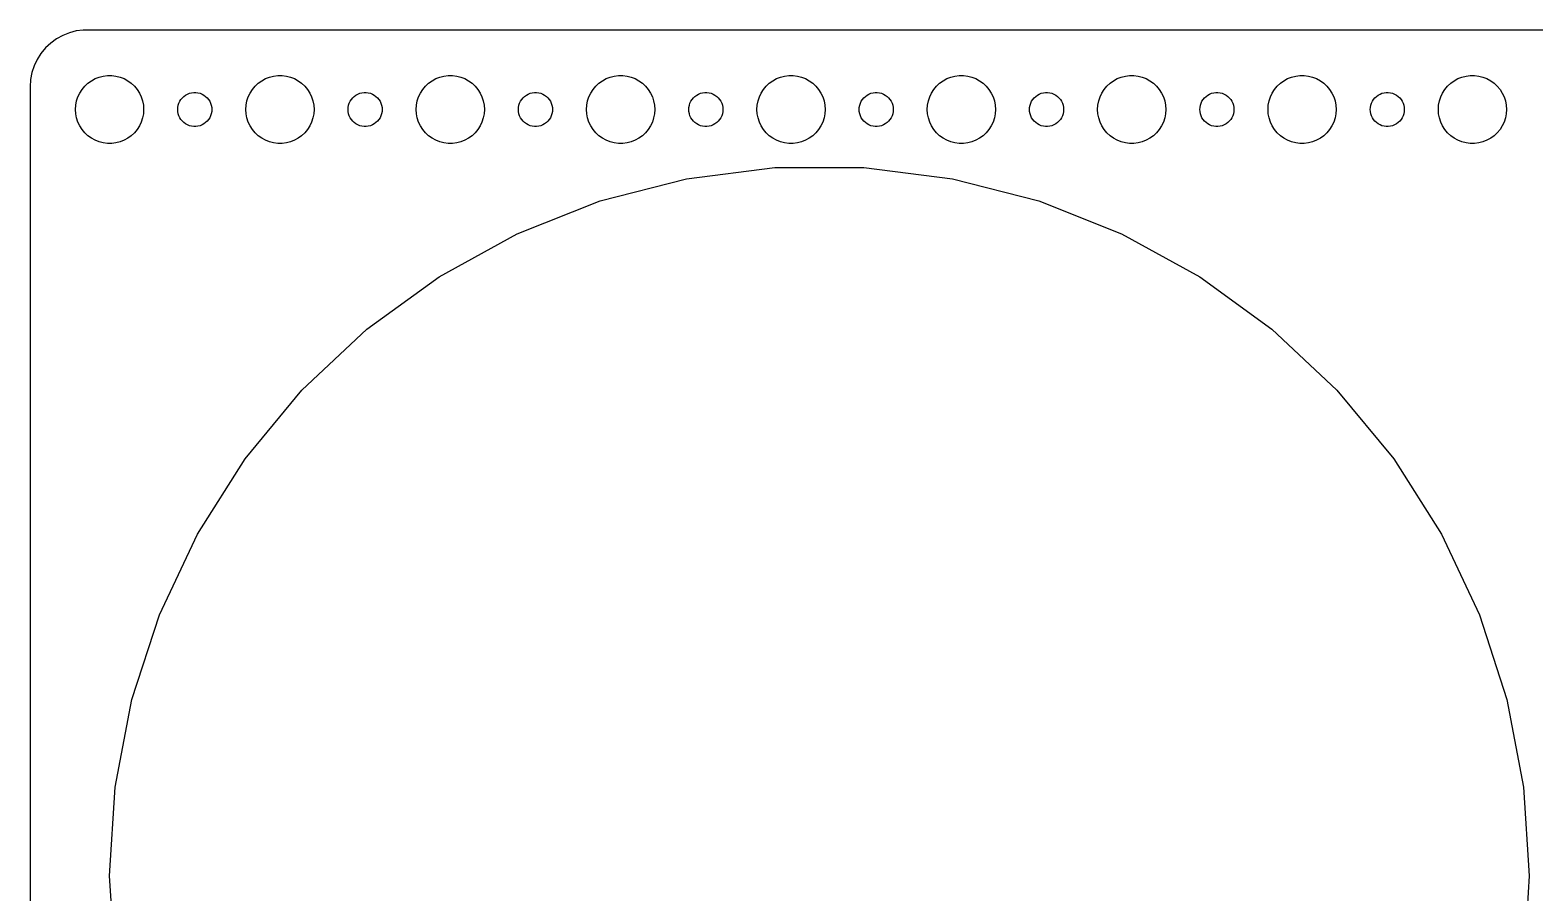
# Model space of a CAD drawing. Header units: metres. Extents: x -330 to 330, y -74 to 74.
# Drawn here: x -329.5 to -197, y -1.5 to 74.5 of the extents above; entities that cross this region are included whole.
import ezdxf

# ---------------------------------------------------------------- set-up
doc = ezdxf.new("R2010")
doc.units = ezdxf.units.M

msp = doc.modelspace()

# ---------------------------------------------------------------- linework, layer by layer
for p, q in [((-326.045, 74.2553), (-326.629, 74.0241)), ((-325.437, 74.4114), (-326.045, 74.2553)), ((-324.814, 74.4901), (-325.437, 74.4114)), ((324.814, 74.4901), (-324.814, 74.4901)), ((-328.145, 72.9227), (-328.545, 72.4389)), ((-327.687, 73.3526), (-328.145, 72.9227)), ((-327.179, 73.7216), (-327.687, 73.3526)), ((-326.629, 74.0241), (-327.179, 73.7216)), ((-328.882, 71.9088), (-329.149, 71.3406)), ((-328.545, 72.4389), (-328.882, 71.9088)), ((-329.343, 70.7434), (-329.461, 70.1267)), ((-329.149, 71.3406), (-329.343, 70.7434)), ((-323.777, 70.2145), (-323.427, 70.3532)), ((-323.427, 70.3532), (-323.062, 70.4469)), ((-323.062, 70.4469), (-322.688, 70.4941)), ((-322.688, 70.4941), (-322.312, 70.4941)), ((-322.312, 70.4941), (-321.938, 70.4469)), ((-321.938, 70.4469), (-321.573, 70.3532)), ((-321.573, 70.3532), (-321.223, 70.2145)), ((-308.777, 70.2145), (-308.427, 70.3532)), ((-308.427, 70.3532), (-308.062, 70.4469)), ((-308.062, 70.4469), (-307.688, 70.4941)), ((-307.688, 70.4941), (-307.312, 70.4941)), ((-307.312, 70.4941), (-306.938, 70.4469)), ((-306.938, 70.4469), (-306.573, 70.3532)), ((-306.573, 70.3532), (-306.223, 70.2145)), ((-293.777, 70.2145), (-293.427, 70.3532)), ((-293.427, 70.3532), (-293.062, 70.4469)), ((-293.062, 70.4469), (-292.688, 70.4941)), ((-292.688, 70.4941), (-292.312, 70.4941)), ((-292.312, 70.4941), (-291.938, 70.4469)), ((-291.938, 70.4469), (-291.573, 70.3532)), ((-291.573, 70.3532), (-291.223, 70.2145)), ((-278.777, 70.2145), (-278.427, 70.3532)), ((-278.427, 70.3532), (-278.062, 70.4469)), ((-278.062, 70.4469), (-277.688, 70.4941)), ((-277.688, 70.4941), (-277.312, 70.4941)), ((-277.312, 70.4941), (-276.938, 70.4469)), ((-276.938, 70.4469), (-276.573, 70.3532)), ((-276.573, 70.3532), (-276.223, 70.2145)), ((-263.777, 70.2145), (-263.427, 70.3532)), ((-263.427, 70.3532), (-263.062, 70.4469)), ((-263.062, 70.4469), (-262.688, 70.4941)), ((-262.688, 70.4941), (-262.312, 70.4941)), ((-262.312, 70.4941), (-261.938, 70.4469)), ((-261.938, 70.4469), (-261.573, 70.3532)), ((-261.573, 70.3532), (-261.223, 70.2145)), ((-248.777, 70.2145), (-248.427, 70.3532)), ((-248.427, 70.3532), (-248.062, 70.4469)), ((-248.062, 70.4469), (-247.688, 70.4941)), ((-247.688, 70.4941), (-247.312, 70.4941)), ((-247.312, 70.4941), (-246.938, 70.4469)), ((-246.938, 70.4469), (-246.573, 70.3532)), ((-246.573, 70.3532), (-246.223, 70.2145)), ((-233.777, 70.2145), (-233.427, 70.3532)), ((-233.427, 70.3532), (-233.062, 70.4469)), ((-233.062, 70.4469), (-232.688, 70.4941)), ((-232.688, 70.4941), (-232.312, 70.4941)), ((-232.312, 70.4941), (-231.938, 70.4469)), ((-231.938, 70.4469), (-231.573, 70.3532)), ((-231.573, 70.3532), (-231.223, 70.2145)), ((-218.777, 70.2145), (-218.427, 70.3532)), ((-218.427, 70.3532), (-218.062, 70.4469)), ((-218.062, 70.4469), (-217.688, 70.4941)), ((-217.688, 70.4941), (-217.312, 70.4941)), ((-217.312, 70.4941), (-216.938, 70.4469)), ((-216.938, 70.4469), (-216.573, 70.3532)), ((-216.573, 70.3532), (-216.223, 70.2145)), ((-203.777, 70.2145), (-203.427, 70.3532)), ((-203.427, 70.3532), (-203.062, 70.4469)), ((-203.062, 70.4469), (-202.688, 70.4941)), ((-202.688, 70.4941), (-202.312, 70.4941)), ((-202.312, 70.4941), (-201.938, 70.4469)), ((-201.938, 70.4469), (-201.573, 70.3532)), ((-201.573, 70.3532), (-201.223, 70.2145)), ((-329.461, 70.1267), (-329.5, 69.5)), ((-329.5, 69.5), (-329.5, -69.5)), ((-325.289, 68.6044), (-325.129, 68.9453)), ((-325.129, 68.9453), (-324.927, 69.2634)), ((-324.927, 69.2634), (-324.687, 69.5536)), ((-324.687, 69.5536), (-324.412, 69.8115)), ((-324.412, 69.8115), (-324.107, 70.033)), ((-324.107, 70.033), (-323.777, 70.2145)), ((-321.223, 70.2145), (-320.893, 70.033)), ((-320.893, 70.033), (-320.588, 69.8115)), ((-320.588, 69.8115), (-320.313, 69.5536)), ((-320.313, 69.5536), (-320.073, 69.2634)), ((-320.073, 69.2634), (-319.871, 68.9453)), ((-319.871, 68.9453), (-319.711, 68.6044)), ((-315.639, 68.8572), (-315.464, 68.9266)), ((-315.464, 68.9266), (-315.281, 68.9734)), ((-315.281, 68.9734), (-315.094, 68.997)), ((-315.094, 68.997), (-314.906, 68.997)), ((-314.906, 68.997), (-314.719, 68.9734)), ((-314.719, 68.9734), (-314.536, 68.9266)), ((-314.536, 68.9266), (-314.361, 68.8572)), ((-310.289, 68.6044), (-310.129, 68.9453)), ((-310.129, 68.9453), (-309.927, 69.2634)), ((-309.927, 69.2634), (-309.687, 69.5536)), ((-309.687, 69.5536), (-309.412, 69.8115)), ((-309.412, 69.8115), (-309.107, 70.033)), ((-309.107, 70.033), (-308.777, 70.2145)), ((-306.223, 70.2145), (-305.893, 70.033)), ((-305.893, 70.033), (-305.588, 69.8115)), ((-305.588, 69.8115), (-305.313, 69.5536)), ((-305.313, 69.5536), (-305.073, 69.2634)), ((-305.073, 69.2634), (-304.871, 68.9453)), ((-304.871, 68.9453), (-304.711, 68.6044)), ((-300.639, 68.8572), (-300.464, 68.9266)), ((-300.464, 68.9266), (-300.281, 68.9734)), ((-300.281, 68.9734), (-300.094, 68.997)), ((-300.094, 68.997), (-299.906, 68.997)), ((-299.906, 68.997), (-299.719, 68.9734)), ((-299.719, 68.9734), (-299.536, 68.9266)), ((-299.536, 68.9266), (-299.361, 68.8572)), ((-295.289, 68.6044), (-295.129, 68.9453)), ((-295.129, 68.9453), (-294.927, 69.2634)), ((-294.927, 69.2634), (-294.687, 69.5536)), ((-294.687, 69.5536), (-294.412, 69.8115)), ((-294.412, 69.8115), (-294.107, 70.033)), ((-294.107, 70.033), (-293.777, 70.2145)), ((-291.223, 70.2145), (-290.893, 70.033)), ((-290.893, 70.033), (-290.588, 69.8115)), ((-290.588, 69.8115), (-290.313, 69.5536)), ((-290.313, 69.5536), (-290.073, 69.2634)), ((-290.073, 69.2634), (-289.871, 68.9453)), ((-289.871, 68.9453), (-289.711, 68.6044)), ((-285.639, 68.8572), (-285.464, 68.9266)), ((-285.464, 68.9266), (-285.281, 68.9734)), ((-285.281, 68.9734), (-285.094, 68.997)), ((-285.094, 68.997), (-284.906, 68.997)), ((-284.906, 68.997), (-284.719, 68.9734)), ((-284.719, 68.9734), (-284.536, 68.9266)), ((-284.536, 68.9266), (-284.361, 68.8572)), ((-280.289, 68.6044), (-280.129, 68.9453)), ((-280.129, 68.9453), (-279.927, 69.2634)), ((-279.927, 69.2634), (-279.687, 69.5536)), ((-279.687, 69.5536), (-279.412, 69.8115)), ((-279.412, 69.8115), (-279.107, 70.033)), ((-279.107, 70.033), (-278.777, 70.2145)), ((-276.223, 70.2145), (-275.893, 70.033)), ((-275.893, 70.033), (-275.588, 69.8115)), ((-275.588, 69.8115), (-275.313, 69.5536)), ((-275.313, 69.5536), (-275.073, 69.2634)), ((-275.073, 69.2634), (-274.871, 68.9453)), ((-274.871, 68.9453), (-274.711, 68.6044)), ((-270.639, 68.8572), (-270.464, 68.9266)), ((-270.464, 68.9266), (-270.281, 68.9734)), ((-270.281, 68.9734), (-270.094, 68.997)), ((-270.094, 68.997), (-269.906, 68.997)), ((-269.906, 68.997), (-269.719, 68.9734)), ((-269.719, 68.9734), (-269.536, 68.9266)), ((-269.536, 68.9266), (-269.361, 68.8572)), ((-265.289, 68.6044), (-265.129, 68.9453)), ((-265.129, 68.9453), (-264.927, 69.2634)), ((-264.927, 69.2634), (-264.687, 69.5536)), ((-264.687, 69.5536), (-264.412, 69.8115)), ((-264.412, 69.8115), (-264.107, 70.033)), ((-264.107, 70.033), (-263.777, 70.2145)), ((-261.223, 70.2145), (-260.893, 70.033)), ((-260.893, 70.033), (-260.588, 69.8115)), ((-260.588, 69.8115), (-260.313, 69.5536)), ((-260.313, 69.5536), (-260.073, 69.2634)), ((-260.073, 69.2634), (-259.871, 68.9453)), ((-259.871, 68.9453), (-259.711, 68.6044)), ((-255.639, 68.8572), (-255.464, 68.9266)), ((-255.464, 68.9266), (-255.281, 68.9734)), ((-255.281, 68.9734), (-255.094, 68.997)), ((-255.094, 68.997), (-254.906, 68.997)), ((-254.906, 68.997), (-254.719, 68.9734)), ((-254.719, 68.9734), (-254.536, 68.9266)), ((-254.536, 68.9266), (-254.361, 68.8572)), ((-250.289, 68.6044), (-250.129, 68.9453)), ((-250.129, 68.9453), (-249.927, 69.2634)), ((-249.927, 69.2634), (-249.687, 69.5536)), ((-249.687, 69.5536), (-249.412, 69.8115)), ((-249.412, 69.8115), (-249.107, 70.033)), ((-249.107, 70.033), (-248.777, 70.2145)), ((-246.223, 70.2145), (-245.893, 70.033)), ((-245.893, 70.033), (-245.588, 69.8115)), ((-245.588, 69.8115), (-245.313, 69.5536)), ((-245.313, 69.5536), (-245.073, 69.2634)), ((-245.073, 69.2634), (-244.871, 68.9453)), ((-244.871, 68.9453), (-244.711, 68.6044)), ((-240.639, 68.8572), (-240.464, 68.9266)), ((-240.464, 68.9266), (-240.281, 68.9734)), ((-240.281, 68.9734), (-240.094, 68.997)), ((-240.094, 68.997), (-239.906, 68.997)), ((-239.906, 68.997), (-239.719, 68.9734)), ((-239.719, 68.9734), (-239.536, 68.9266)), ((-239.536, 68.9266), (-239.361, 68.8572)), ((-235.289, 68.6044), (-235.129, 68.9453)), ((-235.129, 68.9453), (-234.927, 69.2634)), ((-234.927, 69.2634), (-234.687, 69.5536)), ((-234.687, 69.5536), (-234.412, 69.8115)), ((-234.412, 69.8115), (-234.107, 70.033)), ((-234.107, 70.033), (-233.777, 70.2145)), ((-231.223, 70.2145), (-230.893, 70.033)), ((-230.893, 70.033), (-230.588, 69.8115)), ((-230.588, 69.8115), (-230.313, 69.5536)), ((-230.313, 69.5536), (-230.073, 69.2634)), ((-230.073, 69.2634), (-229.871, 68.9453)), ((-229.871, 68.9453), (-229.711, 68.6044)), ((-225.639, 68.8572), (-225.464, 68.9266)), ((-225.464, 68.9266), (-225.281, 68.9734)), ((-225.281, 68.9734), (-225.094, 68.997)), ((-225.094, 68.997), (-224.906, 68.997)), ((-224.906, 68.997), (-224.719, 68.9734)), ((-224.719, 68.9734), (-224.536, 68.9266)), ((-224.536, 68.9266), (-224.361, 68.8572)), ((-220.289, 68.6044), (-220.129, 68.9453)), ((-220.129, 68.9453), (-219.927, 69.2634)), ((-219.927, 69.2634), (-219.687, 69.5536)), ((-219.687, 69.5536), (-219.412, 69.8115)), ((-219.412, 69.8115), (-219.107, 70.033)), ((-219.107, 70.033), (-218.777, 70.2145)), ((-216.223, 70.2145), (-215.893, 70.033)), ((-215.893, 70.033), (-215.588, 69.8115)), ((-215.588, 69.8115), (-215.313, 69.5536)), ((-215.313, 69.5536), (-215.073, 69.2634)), ((-215.073, 69.2634), (-214.871, 68.9453)), ((-214.871, 68.9453), (-214.711, 68.6044)), ((-210.639, 68.8572), (-210.464, 68.9266)), ((-210.464, 68.9266), (-210.281, 68.9734)), ((-210.281, 68.9734), (-210.094, 68.997)), ((-210.094, 68.997), (-209.906, 68.997)), ((-209.906, 68.997), (-209.719, 68.9734)), ((-209.719, 68.9734), (-209.536, 68.9266)), ((-209.536, 68.9266), (-209.361, 68.8572)), ((-205.289, 68.6044), (-205.129, 68.9453)), ((-205.129, 68.9453), (-204.927, 69.2634)), ((-204.927, 69.2634), (-204.687, 69.5536)), ((-204.687, 69.5536), (-204.412, 69.8115)), ((-204.412, 69.8115), (-204.107, 70.033)), ((-204.107, 70.033), (-203.777, 70.2145)), ((-201.223, 70.2145), (-200.893, 70.033)), ((-200.893, 70.033), (-200.588, 69.8115)), ((-200.588, 69.8115), (-200.313, 69.5536)), ((-200.313, 69.5536), (-200.073, 69.2634)), ((-200.073, 69.2634), (-199.871, 68.9453)), ((-199.871, 68.9453), (-199.711, 68.6044)), ((-325.5, 67.5), (-325.476, 67.876)), ((-325.476, 67.876), (-325.406, 68.2461)), ((-325.406, 68.2461), (-325.289, 68.6044)), ((-319.711, 68.6044), (-319.594, 68.2461)), ((-319.594, 68.2461), (-319.524, 67.876)), ((-319.524, 67.876), (-319.5, 67.5)), ((-316.5, 67.5), (-316.488, 67.688)), ((-316.488, 67.688), (-316.453, 67.873)), ((-316.453, 67.873), (-316.395, 68.0522)), ((-316.395, 68.0522), (-316.314, 68.2226)), ((-316.314, 68.2226), (-316.214, 68.3817)), ((-316.214, 68.3817), (-316.093, 68.5268)), ((-316.093, 68.5268), (-315.956, 68.6558)), ((-315.956, 68.6558), (-315.804, 68.7665)), ((-315.804, 68.7665), (-315.639, 68.8572)), ((-314.361, 68.8572), (-314.196, 68.7665)), ((-314.196, 68.7665), (-314.044, 68.6558)), ((-314.044, 68.6558), (-313.907, 68.5268)), ((-313.907, 68.5268), (-313.786, 68.3817)), ((-313.786, 68.3817), (-313.686, 68.2226)), ((-313.686, 68.2226), (-313.605, 68.0522)), ((-313.605, 68.0522), (-313.547, 67.873)), ((-313.547, 67.873), (-313.512, 67.688)), ((-313.512, 67.688), (-313.5, 67.5)), ((-310.5, 67.5), (-310.476, 67.876)), ((-310.476, 67.876), (-310.406, 68.2461)), ((-310.406, 68.2461), (-310.289, 68.6044)), ((-304.711, 68.6044), (-304.594, 68.2461)), ((-304.594, 68.2461), (-304.524, 67.876)), ((-304.524, 67.876), (-304.5, 67.5)), ((-301.5, 67.5), (-301.488, 67.688)), ((-301.488, 67.688), (-301.453, 67.873)), ((-301.453, 67.873), (-301.395, 68.0522)), ((-301.395, 68.0522), (-301.314, 68.2226)), ((-301.314, 68.2226), (-301.214, 68.3817)), ((-301.214, 68.3817), (-301.093, 68.5268)), ((-301.093, 68.5268), (-300.956, 68.6558)), ((-300.956, 68.6558), (-300.804, 68.7665)), ((-300.804, 68.7665), (-300.639, 68.8572)), ((-299.361, 68.8572), (-299.196, 68.7665)), ((-299.196, 68.7665), (-299.044, 68.6558)), ((-299.044, 68.6558), (-298.907, 68.5268)), ((-298.907, 68.5268), (-298.786, 68.3817)), ((-298.786, 68.3817), (-298.686, 68.2226)), ((-298.686, 68.2226), (-298.605, 68.0522)), ((-298.605, 68.0522), (-298.547, 67.873)), ((-298.547, 67.873), (-298.512, 67.688)), ((-298.512, 67.688), (-298.5, 67.5)), ((-295.5, 67.5), (-295.476, 67.876)), ((-295.476, 67.876), (-295.406, 68.2461)), ((-295.406, 68.2461), (-295.289, 68.6044)), ((-289.711, 68.6044), (-289.594, 68.2461)), ((-289.594, 68.2461), (-289.524, 67.876)), ((-289.524, 67.876), (-289.5, 67.5)), ((-286.5, 67.5), (-286.488, 67.688)), ((-286.488, 67.688), (-286.453, 67.873)), ((-286.453, 67.873), (-286.395, 68.0522)), ((-286.395, 68.0522), (-286.314, 68.2226)), ((-286.314, 68.2226), (-286.214, 68.3817)), ((-286.214, 68.3817), (-286.093, 68.5268)), ((-286.093, 68.5268), (-285.956, 68.6558)), ((-285.956, 68.6558), (-285.804, 68.7665)), ((-285.804, 68.7665), (-285.639, 68.8572)), ((-284.361, 68.8572), (-284.196, 68.7665)), ((-284.196, 68.7665), (-284.044, 68.6558)), ((-284.044, 68.6558), (-283.907, 68.5268)), ((-283.907, 68.5268), (-283.786, 68.3817)), ((-283.786, 68.3817), (-283.686, 68.2226)), ((-283.686, 68.2226), (-283.605, 68.0522)), ((-283.605, 68.0522), (-283.547, 67.873)), ((-283.547, 67.873), (-283.512, 67.688)), ((-283.512, 67.688), (-283.5, 67.5)), ((-280.5, 67.5), (-280.476, 67.876)), ((-280.476, 67.876), (-280.406, 68.2461)), ((-280.406, 68.2461), (-280.289, 68.6044)), ((-274.711, 68.6044), (-274.594, 68.2461)), ((-274.594, 68.2461), (-274.524, 67.876)), ((-274.524, 67.876), (-274.5, 67.5)), ((-271.5, 67.5), (-271.488, 67.688)), ((-271.488, 67.688), (-271.453, 67.873)), ((-271.453, 67.873), (-271.395, 68.0522)), ((-271.395, 68.0522), (-271.314, 68.2226)), ((-271.314, 68.2226), (-271.214, 68.3817)), ((-271.214, 68.3817), (-271.093, 68.5268)), ((-271.093, 68.5268), (-270.956, 68.6558)), ((-270.956, 68.6558), (-270.804, 68.7665)), ((-270.804, 68.7665), (-270.639, 68.8572)), ((-269.361, 68.8572), (-269.196, 68.7665)), ((-269.196, 68.7665), (-269.044, 68.6558)), ((-269.044, 68.6558), (-268.907, 68.5268)), ((-268.907, 68.5268), (-268.786, 68.3817)), ((-268.786, 68.3817), (-268.686, 68.2226)), ((-268.686, 68.2226), (-268.605, 68.0522)), ((-268.605, 68.0522), (-268.547, 67.873)), ((-268.547, 67.873), (-268.512, 67.688)), ((-268.512, 67.688), (-268.5, 67.5)), ((-265.5, 67.5), (-265.476, 67.876)), ((-265.476, 67.876), (-265.406, 68.2461)), ((-265.406, 68.2461), (-265.289, 68.6044)), ((-259.711, 68.6044), (-259.594, 68.2461)), ((-259.594, 68.2461), (-259.524, 67.876)), ((-259.524, 67.876), (-259.5, 67.5)), ((-256.5, 67.5), (-256.488, 67.688)), ((-256.488, 67.688), (-256.453, 67.873)), ((-256.453, 67.873), (-256.395, 68.0522)), ((-256.395, 68.0522), (-256.314, 68.2226)), ((-256.314, 68.2226), (-256.214, 68.3817)), ((-256.214, 68.3817), (-256.093, 68.5268)), ((-256.093, 68.5268), (-255.956, 68.6558)), ((-255.956, 68.6558), (-255.804, 68.7665)), ((-255.804, 68.7665), (-255.639, 68.8572)), ((-254.361, 68.8572), (-254.196, 68.7665)), ((-254.196, 68.7665), (-254.044, 68.6558)), ((-254.044, 68.6558), (-253.907, 68.5268)), ((-253.907, 68.5268), (-253.786, 68.3817)), ((-253.786, 68.3817), (-253.686, 68.2226)), ((-253.686, 68.2226), (-253.605, 68.0522)), ((-253.605, 68.0522), (-253.547, 67.873)), ((-253.547, 67.873), (-253.512, 67.688)), ((-253.512, 67.688), (-253.5, 67.5)), ((-250.5, 67.5), (-250.476, 67.876)), ((-250.476, 67.876), (-250.406, 68.2461)), ((-250.406, 68.2461), (-250.289, 68.6044)), ((-244.711, 68.6044), (-244.594, 68.2461)), ((-244.594, 68.2461), (-244.524, 67.876)), ((-244.524, 67.876), (-244.5, 67.5)), ((-241.5, 67.5), (-241.488, 67.688)), ((-241.488, 67.688), (-241.453, 67.873)), ((-241.453, 67.873), (-241.395, 68.0522)), ((-241.395, 68.0522), (-241.314, 68.2226)), ((-241.314, 68.2226), (-241.214, 68.3817)), ((-241.214, 68.3817), (-241.093, 68.5268)), ((-241.093, 68.5268), (-240.956, 68.6558)), ((-240.956, 68.6558), (-240.804, 68.7665)), ((-240.804, 68.7665), (-240.639, 68.8572)), ((-239.361, 68.8572), (-239.196, 68.7665)), ((-239.196, 68.7665), (-239.044, 68.6558)), ((-239.044, 68.6558), (-238.907, 68.5268)), ((-238.907, 68.5268), (-238.786, 68.3817)), ((-238.786, 68.3817), (-238.686, 68.2226)), ((-238.686, 68.2226), (-238.605, 68.0522)), ((-238.605, 68.0522), (-238.547, 67.873)), ((-238.547, 67.873), (-238.512, 67.688)), ((-238.512, 67.688), (-238.5, 67.5)), ((-235.5, 67.5), (-235.476, 67.876)), ((-235.476, 67.876), (-235.406, 68.2461)), ((-235.406, 68.2461), (-235.289, 68.6044)), ((-229.711, 68.6044), (-229.594, 68.2461)), ((-229.594, 68.2461), (-229.524, 67.876)), ((-229.524, 67.876), (-229.5, 67.5)), ((-226.5, 67.5), (-226.488, 67.688)), ((-226.488, 67.688), (-226.453, 67.873)), ((-226.453, 67.873), (-226.395, 68.0522)), ((-226.395, 68.0522), (-226.314, 68.2226)), ((-226.314, 68.2226), (-226.214, 68.3817)), ((-226.214, 68.3817), (-226.093, 68.5268)), ((-226.093, 68.5268), (-225.956, 68.6558)), ((-225.956, 68.6558), (-225.804, 68.7665)), ((-225.804, 68.7665), (-225.639, 68.8572)), ((-224.361, 68.8572), (-224.196, 68.7665)), ((-224.196, 68.7665), (-224.044, 68.6558)), ((-224.044, 68.6558), (-223.907, 68.5268)), ((-223.907, 68.5268), (-223.786, 68.3817)), ((-223.786, 68.3817), (-223.686, 68.2226)), ((-223.686, 68.2226), (-223.605, 68.0522)), ((-223.605, 68.0522), (-223.547, 67.873)), ((-223.547, 67.873), (-223.512, 67.688)), ((-223.512, 67.688), (-223.5, 67.5)), ((-220.5, 67.5), (-220.476, 67.876)), ((-220.476, 67.876), (-220.406, 68.2461)), ((-220.406, 68.2461), (-220.289, 68.6044)), ((-214.711, 68.6044), (-214.594, 68.2461)), ((-214.594, 68.2461), (-214.524, 67.876)), ((-214.524, 67.876), (-214.5, 67.5)), ((-211.5, 67.5), (-211.488, 67.688)), ((-211.488, 67.688), (-211.453, 67.873)), ((-211.453, 67.873), (-211.395, 68.0522)), ((-211.395, 68.0522), (-211.314, 68.2226)), ((-211.314, 68.2226), (-211.214, 68.3817)), ((-211.214, 68.3817), (-211.093, 68.5268)), ((-211.093, 68.5268), (-210.956, 68.6558)), ((-210.956, 68.6558), (-210.804, 68.7665)), ((-210.804, 68.7665), (-210.639, 68.8572)), ((-209.361, 68.8572), (-209.196, 68.7665)), ((-209.196, 68.7665), (-209.044, 68.6558)), ((-209.044, 68.6558), (-208.907, 68.5268)), ((-208.907, 68.5268), (-208.786, 68.3817)), ((-208.786, 68.3817), (-208.686, 68.2226)), ((-208.686, 68.2226), (-208.605, 68.0522)), ((-208.605, 68.0522), (-208.547, 67.873)), ((-208.547, 67.873), (-208.512, 67.688)), ((-208.512, 67.688), (-208.5, 67.5)), ((-205.5, 67.5), (-205.476, 67.876)), ((-205.476, 67.876), (-205.406, 68.2461)), ((-205.406, 68.2461), (-205.289, 68.6044)), ((-199.711, 68.6044), (-199.594, 68.2461)), ((-199.594, 68.2461), (-199.524, 67.876)), ((-199.524, 67.876), (-199.5, 67.5)), ((-325.476, 67.124), (-325.5, 67.5)), ((-325.406, 66.7539), (-325.476, 67.124)), ((-325.289, 66.3956), (-325.406, 66.7539)), ((-325.129, 66.0547), (-325.289, 66.3956)), ((-319.711, 66.3956), (-319.871, 66.0547)), ((-319.594, 66.7539), (-319.711, 66.3956)), ((-319.524, 67.124), (-319.594, 66.7539)), ((-319.5, 67.5), (-319.524, 67.124)), ((-316.488, 67.312), (-316.5, 67.5)), ((-316.453, 67.127), (-316.488, 67.312)), ((-316.395, 66.9478), (-316.453, 67.127)), ((-316.314, 66.7774), (-316.395, 66.9478)), ((-316.214, 66.6183), (-316.314, 66.7774)), ((-316.093, 66.4732), (-316.214, 66.6183)), ((-315.956, 66.3442), (-316.093, 66.4732)), ((-315.804, 66.2335), (-315.956, 66.3442)), ((-314.044, 66.3442), (-314.196, 66.2335)), ((-313.907, 66.4732), (-314.044, 66.3442)), ((-313.786, 66.6183), (-313.907, 66.4732)), ((-313.686, 66.7774), (-313.786, 66.6183)), ((-313.605, 66.9478), (-313.686, 66.7774)), ((-313.547, 67.127), (-313.605, 66.9478)), ((-313.512, 67.312), (-313.547, 67.127)), ((-313.5, 67.5), (-313.512, 67.312)), ((-310.476, 67.124), (-310.5, 67.5)), ((-310.406, 66.7539), (-310.476, 67.124)), ((-310.289, 66.3956), (-310.406, 66.7539)), ((-310.129, 66.0547), (-310.289, 66.3956)), ((-304.711, 66.3956), (-304.871, 66.0547)), ((-304.594, 66.7539), (-304.711, 66.3956)), ((-304.524, 67.124), (-304.594, 66.7539)), ((-304.5, 67.5), (-304.524, 67.124)), ((-301.488, 67.312), (-301.5, 67.5)), ((-301.453, 67.127), (-301.488, 67.312)), ((-301.395, 66.9478), (-301.453, 67.127)), ((-301.314, 66.7774), (-301.395, 66.9478)), ((-301.214, 66.6183), (-301.314, 66.7774)), ((-301.093, 66.4732), (-301.214, 66.6183)), ((-300.956, 66.3442), (-301.093, 66.4732)), ((-300.804, 66.2335), (-300.956, 66.3442)), ((-299.044, 66.3442), (-299.196, 66.2335)), ((-298.907, 66.4732), (-299.044, 66.3442)), ((-298.786, 66.6183), (-298.907, 66.4732)), ((-298.686, 66.7774), (-298.786, 66.6183)), ((-298.605, 66.9478), (-298.686, 66.7774)), ((-298.547, 67.127), (-298.605, 66.9478)), ((-298.512, 67.312), (-298.547, 67.127)), ((-298.5, 67.5), (-298.512, 67.312)), ((-295.476, 67.124), (-295.5, 67.5)), ((-295.406, 66.7539), (-295.476, 67.124)), ((-295.289, 66.3956), (-295.406, 66.7539)), ((-295.129, 66.0547), (-295.289, 66.3956)), ((-289.711, 66.3956), (-289.871, 66.0547)), ((-289.594, 66.7539), (-289.711, 66.3956)), ((-289.524, 67.124), (-289.594, 66.7539)), ((-289.5, 67.5), (-289.524, 67.124)), ((-286.488, 67.312), (-286.5, 67.5)), ((-286.453, 67.127), (-286.488, 67.312)), ((-286.395, 66.9478), (-286.453, 67.127)), ((-286.314, 66.7774), (-286.395, 66.9478)), ((-286.214, 66.6183), (-286.314, 66.7774)), ((-286.093, 66.4732), (-286.214, 66.6183)), ((-285.956, 66.3442), (-286.093, 66.4732)), ((-285.804, 66.2335), (-285.956, 66.3442)), ((-284.044, 66.3442), (-284.196, 66.2335)), ((-283.907, 66.4732), (-284.044, 66.3442)), ((-283.786, 66.6183), (-283.907, 66.4732)), ((-283.686, 66.7774), (-283.786, 66.6183)), ((-283.605, 66.9478), (-283.686, 66.7774)), ((-283.547, 67.127), (-283.605, 66.9478)), ((-283.512, 67.312), (-283.547, 67.127)), ((-283.5, 67.5), (-283.512, 67.312)), ((-280.476, 67.124), (-280.5, 67.5)), ((-280.406, 66.7539), (-280.476, 67.124)), ((-280.289, 66.3956), (-280.406, 66.7539)), ((-280.129, 66.0547), (-280.289, 66.3956)), ((-274.711, 66.3956), (-274.871, 66.0547)), ((-274.594, 66.7539), (-274.711, 66.3956)), ((-274.524, 67.124), (-274.594, 66.7539)), ((-274.5, 67.5), (-274.524, 67.124)), ((-271.488, 67.312), (-271.5, 67.5)), ((-271.453, 67.127), (-271.488, 67.312)), ((-271.395, 66.9478), (-271.453, 67.127)), ((-271.314, 66.7774), (-271.395, 66.9478)), ((-271.214, 66.6183), (-271.314, 66.7774)), ((-271.093, 66.4732), (-271.214, 66.6183)), ((-270.956, 66.3442), (-271.093, 66.4732)), ((-270.804, 66.2335), (-270.956, 66.3442)), ((-269.044, 66.3442), (-269.196, 66.2335)), ((-268.907, 66.4732), (-269.044, 66.3442)), ((-268.786, 66.6183), (-268.907, 66.4732)), ((-268.686, 66.7774), (-268.786, 66.6183)), ((-268.605, 66.9478), (-268.686, 66.7774)), ((-268.547, 67.127), (-268.605, 66.9478)), ((-268.512, 67.312), (-268.547, 67.127)), ((-268.5, 67.5), (-268.512, 67.312)), ((-265.476, 67.124), (-265.5, 67.5)), ((-265.406, 66.7539), (-265.476, 67.124)), ((-265.289, 66.3956), (-265.406, 66.7539)), ((-265.129, 66.0547), (-265.289, 66.3956)), ((-259.711, 66.3956), (-259.871, 66.0547)), ((-259.594, 66.7539), (-259.711, 66.3956)), ((-259.524, 67.124), (-259.594, 66.7539)), ((-259.5, 67.5), (-259.524, 67.124)), ((-256.488, 67.312), (-256.5, 67.5)), ((-256.453, 67.127), (-256.488, 67.312)), ((-256.395, 66.9478), (-256.453, 67.127)), ((-256.314, 66.7774), (-256.395, 66.9478)), ((-256.214, 66.6183), (-256.314, 66.7774)), ((-256.093, 66.4732), (-256.214, 66.6183)), ((-255.956, 66.3442), (-256.093, 66.4732)), ((-255.804, 66.2335), (-255.956, 66.3442)), ((-254.044, 66.3442), (-254.196, 66.2335)), ((-253.907, 66.4732), (-254.044, 66.3442)), ((-253.786, 66.6183), (-253.907, 66.4732)), ((-253.686, 66.7774), (-253.786, 66.6183)), ((-253.605, 66.9478), (-253.686, 66.7774)), ((-253.547, 67.127), (-253.605, 66.9478)), ((-253.512, 67.312), (-253.547, 67.127)), ((-253.5, 67.5), (-253.512, 67.312)), ((-250.476, 67.124), (-250.5, 67.5)), ((-250.406, 66.7539), (-250.476, 67.124)), ((-250.289, 66.3956), (-250.406, 66.7539)), ((-250.129, 66.0547), (-250.289, 66.3956)), ((-244.711, 66.3956), (-244.871, 66.0547)), ((-244.594, 66.7539), (-244.711, 66.3956)), ((-244.524, 67.124), (-244.594, 66.7539)), ((-244.5, 67.5), (-244.524, 67.124)), ((-241.488, 67.312), (-241.5, 67.5)), ((-241.453, 67.127), (-241.488, 67.312)), ((-241.395, 66.9478), (-241.453, 67.127)), ((-241.314, 66.7774), (-241.395, 66.9478)), ((-241.214, 66.6183), (-241.314, 66.7774)), ((-241.093, 66.4732), (-241.214, 66.6183)), ((-240.956, 66.3442), (-241.093, 66.4732)), ((-240.804, 66.2335), (-240.956, 66.3442)), ((-239.044, 66.3442), (-239.196, 66.2335)), ((-238.907, 66.4732), (-239.044, 66.3442)), ((-238.786, 66.6183), (-238.907, 66.4732)), ((-238.686, 66.7774), (-238.786, 66.6183)), ((-238.605, 66.9478), (-238.686, 66.7774)), ((-238.547, 67.127), (-238.605, 66.9478)), ((-238.512, 67.312), (-238.547, 67.127)), ((-238.5, 67.5), (-238.512, 67.312)), ((-235.476, 67.124), (-235.5, 67.5)), ((-235.406, 66.7539), (-235.476, 67.124)), ((-235.289, 66.3956), (-235.406, 66.7539)), ((-235.129, 66.0547), (-235.289, 66.3956)), ((-229.711, 66.3956), (-229.871, 66.0547)), ((-229.594, 66.7539), (-229.711, 66.3956)), ((-229.524, 67.124), (-229.594, 66.7539)), ((-229.5, 67.5), (-229.524, 67.124)), ((-226.488, 67.312), (-226.5, 67.5)), ((-226.453, 67.127), (-226.488, 67.312)), ((-226.395, 66.9478), (-226.453, 67.127)), ((-226.314, 66.7774), (-226.395, 66.9478)), ((-226.214, 66.6183), (-226.314, 66.7774)), ((-226.093, 66.4732), (-226.214, 66.6183)), ((-225.956, 66.3442), (-226.093, 66.4732)), ((-225.804, 66.2335), (-225.956, 66.3442)), ((-224.044, 66.3442), (-224.196, 66.2335)), ((-223.907, 66.4732), (-224.044, 66.3442)), ((-223.786, 66.6183), (-223.907, 66.4732)), ((-223.686, 66.7774), (-223.786, 66.6183)), ((-223.605, 66.9478), (-223.686, 66.7774)), ((-223.547, 67.127), (-223.605, 66.9478)), ((-223.512, 67.312), (-223.547, 67.127)), ((-223.5, 67.5), (-223.512, 67.312)), ((-220.476, 67.124), (-220.5, 67.5)), ((-220.406, 66.7539), (-220.476, 67.124)), ((-220.289, 66.3956), (-220.406, 66.7539)), ((-220.129, 66.0547), (-220.289, 66.3956)), ((-214.711, 66.3956), (-214.871, 66.0547)), ((-214.594, 66.7539), (-214.711, 66.3956)), ((-214.524, 67.124), (-214.594, 66.7539)), ((-214.5, 67.5), (-214.524, 67.124)), ((-211.488, 67.312), (-211.5, 67.5)), ((-211.453, 67.127), (-211.488, 67.312)), ((-211.395, 66.9478), (-211.453, 67.127)), ((-211.314, 66.7774), (-211.395, 66.9478)), ((-211.214, 66.6183), (-211.314, 66.7774)), ((-211.093, 66.4732), (-211.214, 66.6183)), ((-210.956, 66.3442), (-211.093, 66.4732)), ((-210.804, 66.2335), (-210.956, 66.3442)), ((-209.044, 66.3442), (-209.196, 66.2335)), ((-208.907, 66.4732), (-209.044, 66.3442)), ((-208.786, 66.6183), (-208.907, 66.4732)), ((-208.686, 66.7774), (-208.786, 66.6183)), ((-208.605, 66.9478), (-208.686, 66.7774)), ((-208.547, 67.127), (-208.605, 66.9478)), ((-208.512, 67.312), (-208.547, 67.127)), ((-208.5, 67.5), (-208.512, 67.312)), ((-205.476, 67.124), (-205.5, 67.5)), ((-205.406, 66.7539), (-205.476, 67.124)), ((-205.289, 66.3956), (-205.406, 66.7539)), ((-205.129, 66.0547), (-205.289, 66.3956)), ((-199.711, 66.3956), (-199.871, 66.0547)), ((-199.594, 66.7539), (-199.711, 66.3956)), ((-199.524, 67.124), (-199.594, 66.7539)), ((-199.5, 67.5), (-199.524, 67.124)), ((-324.927, 65.7366), (-325.129, 66.0547)), ((-324.687, 65.4464), (-324.927, 65.7366)), ((-324.412, 65.1885), (-324.687, 65.4464)), ((-324.107, 64.967), (-324.412, 65.1885)), ((-323.777, 64.7855), (-324.107, 64.967)), ((-320.893, 64.967), (-321.223, 64.7855)), ((-320.588, 65.1885), (-320.893, 64.967)), ((-320.313, 65.4464), (-320.588, 65.1885)), ((-320.073, 65.7366), (-320.313, 65.4464)), ((-319.871, 66.0547), (-320.073, 65.7366)), ((-315.639, 66.1428), (-315.804, 66.2335)), ((-315.464, 66.0734), (-315.639, 66.1428)), ((-315.281, 66.0266), (-315.464, 66.0734)), ((-315.094, 66.003), (-315.281, 66.0266)), ((-314.906, 66.003), (-315.094, 66.003)), ((-314.719, 66.0266), (-314.906, 66.003)), ((-314.536, 66.0734), (-314.719, 66.0266)), ((-314.361, 66.1428), (-314.536, 66.0734)), ((-314.196, 66.2335), (-314.361, 66.1428)), ((-309.927, 65.7366), (-310.129, 66.0547)), ((-309.687, 65.4464), (-309.927, 65.7366)), ((-309.412, 65.1885), (-309.687, 65.4464)), ((-309.107, 64.967), (-309.412, 65.1885)), ((-308.777, 64.7855), (-309.107, 64.967)), ((-305.893, 64.967), (-306.223, 64.7855)), ((-305.588, 65.1885), (-305.893, 64.967)), ((-305.313, 65.4464), (-305.588, 65.1885)), ((-305.073, 65.7366), (-305.313, 65.4464)), ((-304.871, 66.0547), (-305.073, 65.7366)), ((-300.639, 66.1428), (-300.804, 66.2335)), ((-300.464, 66.0734), (-300.639, 66.1428)), ((-300.281, 66.0266), (-300.464, 66.0734)), ((-300.094, 66.003), (-300.281, 66.0266)), ((-299.906, 66.003), (-300.094, 66.003)), ((-299.719, 66.0266), (-299.906, 66.003)), ((-299.536, 66.0734), (-299.719, 66.0266)), ((-299.361, 66.1428), (-299.536, 66.0734)), ((-299.196, 66.2335), (-299.361, 66.1428)), ((-294.927, 65.7366), (-295.129, 66.0547)), ((-294.687, 65.4464), (-294.927, 65.7366)), ((-294.412, 65.1885), (-294.687, 65.4464)), ((-294.107, 64.967), (-294.412, 65.1885)), ((-293.777, 64.7855), (-294.107, 64.967)), ((-290.893, 64.967), (-291.223, 64.7855)), ((-290.588, 65.1885), (-290.893, 64.967)), ((-290.313, 65.4464), (-290.588, 65.1885)), ((-290.073, 65.7366), (-290.313, 65.4464)), ((-289.871, 66.0547), (-290.073, 65.7366)), ((-285.639, 66.1428), (-285.804, 66.2335)), ((-285.464, 66.0734), (-285.639, 66.1428)), ((-285.281, 66.0266), (-285.464, 66.0734)), ((-285.094, 66.003), (-285.281, 66.0266)), ((-284.906, 66.003), (-285.094, 66.003)), ((-284.719, 66.0266), (-284.906, 66.003)), ((-284.536, 66.0734), (-284.719, 66.0266)), ((-284.361, 66.1428), (-284.536, 66.0734)), ((-284.196, 66.2335), (-284.361, 66.1428)), ((-279.927, 65.7366), (-280.129, 66.0547)), ((-279.687, 65.4464), (-279.927, 65.7366)), ((-279.412, 65.1885), (-279.687, 65.4464)), ((-279.107, 64.967), (-279.412, 65.1885)), ((-278.777, 64.7855), (-279.107, 64.967)), ((-275.893, 64.967), (-276.223, 64.7855)), ((-275.588, 65.1885), (-275.893, 64.967)), ((-275.313, 65.4464), (-275.588, 65.1885)), ((-275.073, 65.7366), (-275.313, 65.4464)), ((-274.871, 66.0547), (-275.073, 65.7366)), ((-270.639, 66.1428), (-270.804, 66.2335)), ((-270.464, 66.0734), (-270.639, 66.1428)), ((-270.281, 66.0266), (-270.464, 66.0734)), ((-270.094, 66.003), (-270.281, 66.0266)), ((-269.906, 66.003), (-270.094, 66.003)), ((-269.719, 66.0266), (-269.906, 66.003)), ((-269.536, 66.0734), (-269.719, 66.0266)), ((-269.361, 66.1428), (-269.536, 66.0734)), ((-269.196, 66.2335), (-269.361, 66.1428)), ((-264.927, 65.7366), (-265.129, 66.0547)), ((-264.687, 65.4464), (-264.927, 65.7366)), ((-264.412, 65.1885), (-264.687, 65.4464)), ((-264.107, 64.967), (-264.412, 65.1885)), ((-263.777, 64.7855), (-264.107, 64.967)), ((-260.893, 64.967), (-261.223, 64.7855)), ((-260.588, 65.1885), (-260.893, 64.967)), ((-260.313, 65.4464), (-260.588, 65.1885)), ((-260.073, 65.7366), (-260.313, 65.4464)), ((-259.871, 66.0547), (-260.073, 65.7366)), ((-255.639, 66.1428), (-255.804, 66.2335)), ((-255.464, 66.0734), (-255.639, 66.1428)), ((-255.281, 66.0266), (-255.464, 66.0734)), ((-255.094, 66.003), (-255.281, 66.0266)), ((-254.906, 66.003), (-255.094, 66.003)), ((-254.719, 66.0266), (-254.906, 66.003)), ((-254.536, 66.0734), (-254.719, 66.0266)), ((-254.361, 66.1428), (-254.536, 66.0734)), ((-254.196, 66.2335), (-254.361, 66.1428)), ((-249.927, 65.7366), (-250.129, 66.0547)), ((-249.687, 65.4464), (-249.927, 65.7366)), ((-249.412, 65.1885), (-249.687, 65.4464)), ((-249.107, 64.967), (-249.412, 65.1885)), ((-248.777, 64.7855), (-249.107, 64.967)), ((-245.893, 64.967), (-246.223, 64.7855)), ((-245.588, 65.1885), (-245.893, 64.967)), ((-245.313, 65.4464), (-245.588, 65.1885)), ((-245.073, 65.7366), (-245.313, 65.4464)), ((-244.871, 66.0547), (-245.073, 65.7366)), ((-240.639, 66.1428), (-240.804, 66.2335)), ((-240.464, 66.0734), (-240.639, 66.1428)), ((-240.281, 66.0266), (-240.464, 66.0734)), ((-240.094, 66.003), (-240.281, 66.0266)), ((-239.906, 66.003), (-240.094, 66.003)), ((-239.719, 66.0266), (-239.906, 66.003)), ((-239.536, 66.0734), (-239.719, 66.0266)), ((-239.361, 66.1428), (-239.536, 66.0734)), ((-239.196, 66.2335), (-239.361, 66.1428)), ((-234.927, 65.7366), (-235.129, 66.0547)), ((-234.687, 65.4464), (-234.927, 65.7366)), ((-234.412, 65.1885), (-234.687, 65.4464)), ((-234.107, 64.967), (-234.412, 65.1885)), ((-233.777, 64.7855), (-234.107, 64.967)), ((-230.893, 64.967), (-231.223, 64.7855)), ((-230.588, 65.1885), (-230.893, 64.967)), ((-230.313, 65.4464), (-230.588, 65.1885)), ((-230.073, 65.7366), (-230.313, 65.4464)), ((-229.871, 66.0547), (-230.073, 65.7366)), ((-225.639, 66.1428), (-225.804, 66.2335)), ((-225.464, 66.0734), (-225.639, 66.1428)), ((-225.281, 66.0266), (-225.464, 66.0734)), ((-225.094, 66.003), (-225.281, 66.0266)), ((-224.906, 66.003), (-225.094, 66.003)), ((-224.719, 66.0266), (-224.906, 66.003)), ((-224.536, 66.0734), (-224.719, 66.0266)), ((-224.361, 66.1428), (-224.536, 66.0734)), ((-224.196, 66.2335), (-224.361, 66.1428)), ((-219.927, 65.7366), (-220.129, 66.0547)), ((-219.687, 65.4464), (-219.927, 65.7366)), ((-219.412, 65.1885), (-219.687, 65.4464)), ((-219.107, 64.967), (-219.412, 65.1885)), ((-218.777, 64.7855), (-219.107, 64.967)), ((-215.893, 64.967), (-216.223, 64.7855)), ((-215.588, 65.1885), (-215.893, 64.967)), ((-215.313, 65.4464), (-215.588, 65.1885)), ((-215.073, 65.7366), (-215.313, 65.4464)), ((-214.871, 66.0547), (-215.073, 65.7366)), ((-210.639, 66.1428), (-210.804, 66.2335)), ((-210.464, 66.0734), (-210.639, 66.1428)), ((-210.281, 66.0266), (-210.464, 66.0734)), ((-210.094, 66.003), (-210.281, 66.0266)), ((-209.906, 66.003), (-210.094, 66.003)), ((-209.719, 66.0266), (-209.906, 66.003)), ((-209.536, 66.0734), (-209.719, 66.0266)), ((-209.361, 66.1428), (-209.536, 66.0734)), ((-209.196, 66.2335), (-209.361, 66.1428)), ((-204.927, 65.7366), (-205.129, 66.0547)), ((-204.687, 65.4464), (-204.927, 65.7366)), ((-204.412, 65.1885), (-204.687, 65.4464)), ((-204.107, 64.967), (-204.412, 65.1885)), ((-203.777, 64.7855), (-204.107, 64.967)), ((-200.893, 64.967), (-201.223, 64.7855)), ((-200.588, 65.1885), (-200.893, 64.967)), ((-200.313, 65.4464), (-200.588, 65.1885)), ((-200.073, 65.7366), (-200.313, 65.4464)), ((-199.871, 66.0547), (-200.073, 65.7366)), ((-323.427, 64.6468), (-323.777, 64.7855)), ((-323.062, 64.5531), (-323.427, 64.6468)), ((-322.688, 64.5059), (-323.062, 64.5531)), ((-322.312, 64.5059), (-322.688, 64.5059)), ((-321.938, 64.5531), (-322.312, 64.5059)), ((-321.573, 64.6468), (-321.938, 64.5531)), ((-321.223, 64.7855), (-321.573, 64.6468)), ((-308.427, 64.6468), (-308.777, 64.7855)), ((-308.062, 64.5531), (-308.427, 64.6468)), ((-307.688, 64.5059), (-308.062, 64.5531)), ((-307.312, 64.5059), (-307.688, 64.5059)), ((-306.938, 64.5531), (-307.312, 64.5059)), ((-306.573, 64.6468), (-306.938, 64.5531)), ((-306.223, 64.7855), (-306.573, 64.6468)), ((-293.427, 64.6468), (-293.777, 64.7855)), ((-293.062, 64.5531), (-293.427, 64.6468)), ((-292.688, 64.5059), (-293.062, 64.5531)), ((-292.312, 64.5059), (-292.688, 64.5059)), ((-291.938, 64.5531), (-292.312, 64.5059)), ((-291.573, 64.6468), (-291.938, 64.5531)), ((-291.223, 64.7855), (-291.573, 64.6468)), ((-278.427, 64.6468), (-278.777, 64.7855)), ((-278.062, 64.5531), (-278.427, 64.6468)), ((-277.688, 64.5059), (-278.062, 64.5531)), ((-277.312, 64.5059), (-277.688, 64.5059)), ((-276.938, 64.5531), (-277.312, 64.5059)), ((-276.573, 64.6468), (-276.938, 64.5531)), ((-276.223, 64.7855), (-276.573, 64.6468)), ((-263.427, 64.6468), (-263.777, 64.7855)), ((-263.062, 64.5531), (-263.427, 64.6468)), ((-262.688, 64.5059), (-263.062, 64.5531)), ((-262.312, 64.5059), (-262.688, 64.5059)), ((-261.938, 64.5531), (-262.312, 64.5059)), ((-261.573, 64.6468), (-261.938, 64.5531)), ((-261.223, 64.7855), (-261.573, 64.6468)), ((-248.427, 64.6468), (-248.777, 64.7855)), ((-248.062, 64.5531), (-248.427, 64.6468)), ((-247.688, 64.5059), (-248.062, 64.5531)), ((-247.312, 64.5059), (-247.688, 64.5059)), ((-246.938, 64.5531), (-247.312, 64.5059)), ((-246.573, 64.6468), (-246.938, 64.5531)), ((-246.223, 64.7855), (-246.573, 64.6468)), ((-233.427, 64.6468), (-233.777, 64.7855)), ((-233.062, 64.5531), (-233.427, 64.6468)), ((-232.688, 64.5059), (-233.062, 64.5531)), ((-232.312, 64.5059), (-232.688, 64.5059)), ((-231.938, 64.5531), (-232.312, 64.5059)), ((-231.573, 64.6468), (-231.938, 64.5531)), ((-231.223, 64.7855), (-231.573, 64.6468)), ((-218.427, 64.6468), (-218.777, 64.7855)), ((-218.062, 64.5531), (-218.427, 64.6468)), ((-217.688, 64.5059), (-218.062, 64.5531)), ((-217.312, 64.5059), (-217.688, 64.5059)), ((-216.938, 64.5531), (-217.312, 64.5059)), ((-216.573, 64.6468), (-216.938, 64.5531)), ((-216.223, 64.7855), (-216.573, 64.6468)), ((-203.427, 64.6468), (-203.777, 64.7855)), ((-203.062, 64.5531), (-203.427, 64.6468)), ((-202.688, 64.5059), (-203.062, 64.5531)), ((-202.312, 64.5059), (-202.688, 64.5059)), ((-201.938, 64.5531), (-202.312, 64.5059)), ((-201.573, 64.6468), (-201.938, 64.5531)), ((-201.223, 64.7855), (-201.573, 64.6468)), ((-271.711, 61.3929), (-263.924, 62.3767)), ((-263.924, 62.3767), (-256.076, 62.3767)), ((-256.076, 62.3767), (-248.289, 61.3929)), ((-279.314, 59.441), (-271.711, 61.3929)), ((-248.289, 61.3929), (-240.686, 59.441)), ((-286.611, 56.5517), (-279.314, 59.441)), ((-240.686, 59.441), (-233.389, 56.5517)), ((-293.489, 52.7705), (-286.611, 56.5517)), ((-233.389, 56.5517), (-226.511, 52.7705)), ((-299.839, 48.1571), (-293.489, 52.7705)), ((-226.511, 52.7705), (-220.161, 48.1571)), ((-305.561, 42.7842), (-299.839, 48.1571)), ((-220.161, 48.1571), (-214.439, 42.7842)), ((-310.564, 36.7366), (-305.561, 42.7842)), ((-214.439, 42.7842), (-209.436, 36.7366)), ((-314.769, 30.1096), (-310.564, 36.7366)), ((-209.436, 36.7366), (-205.231, 30.1096)), ((-318.111, 23.0078), (-314.769, 30.1096)), ((-205.231, 30.1096), (-201.889, 23.0078)), ((-320.536, 15.5431), (-318.111, 23.0078)), ((-201.889, 23.0078), (-199.464, 15.5431)), ((-322.007, 7.8333), (-320.536, 15.5431)), ((-199.464, 15.5431), (-197.993, 7.8333)), ((-322.5, 0), (-322.007, 7.8333)), ((-197.993, 7.8333), (-197.5, 0)), ((-322.007, -7.8333), (-322.5, 0)), ((-197.5, 0), (-197.993, -7.8333))]:
    msp.add_line(p, q)

doc.saveas('drawing.dxf')
